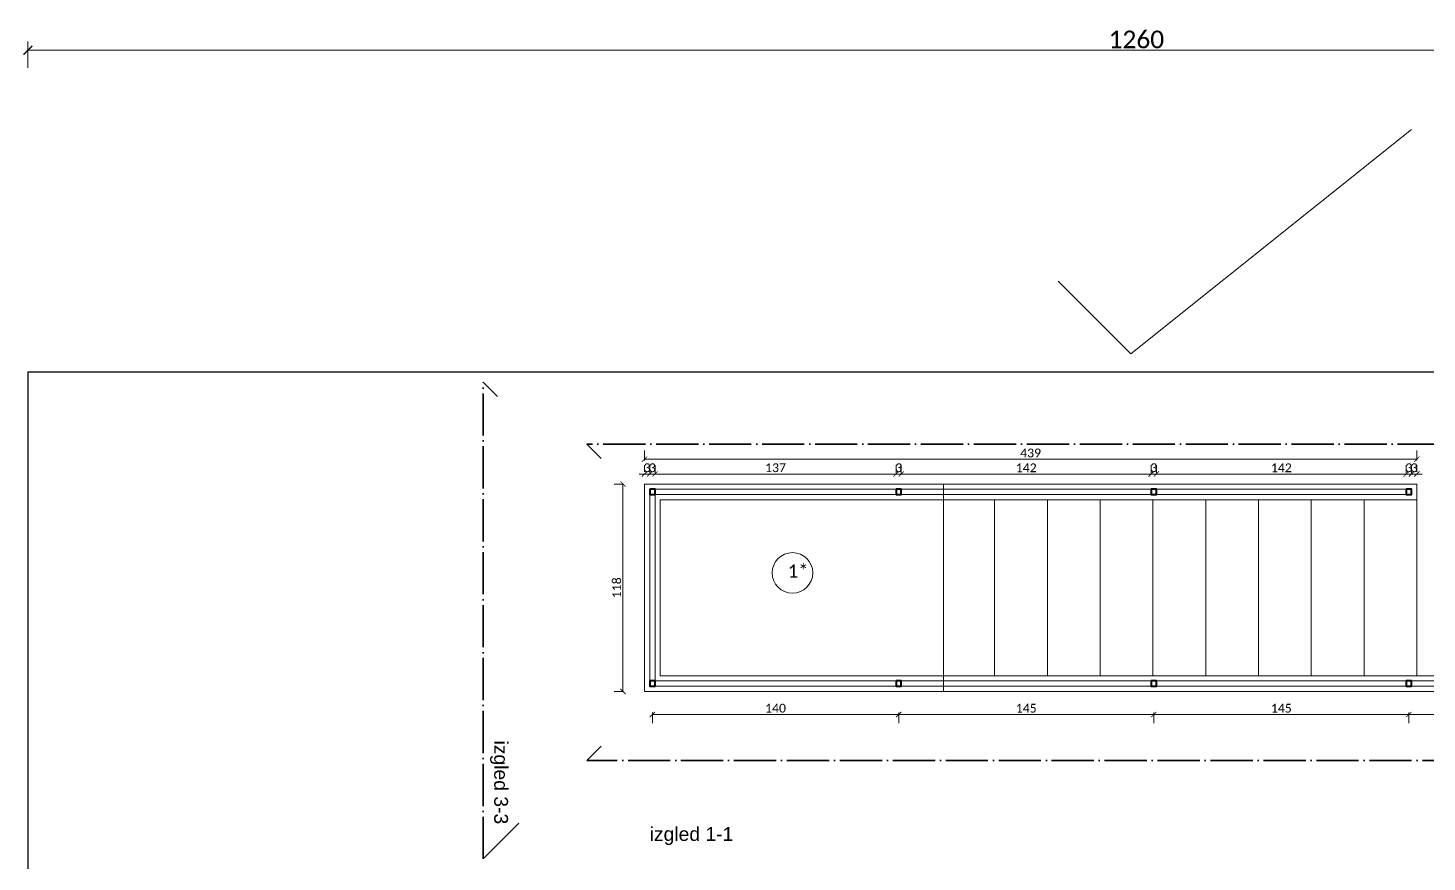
# Model space of a CAD drawing. Header units: centimetres. Extents: x -26724 to 60145, y -23645 to 6771.
# Drawn here: x 13347 to 14142, y 693 to 1167 of the extents above; entities that cross this region are included whole.
import ezdxf

# ---------------------------------------------------------------- set-up
doc = ezdxf.new("R2010")
doc.units = ezdxf.units.CM
doc.linetypes.add('ACAD_ISO04W100', pattern=[30, 24, -3, 0, -3])
for name, color, linetype, lineweight in [('2.IZGLED', 7, 'Continuous', 13), ('4.KOTE', 88, 'Continuous', 15), ('zid', 7, 'Continuous', 40)]:
    doc.layers.add(name, color=color, linetype=linetype, lineweight=lineweight)
doc.layers.add('3.IZGLED 2', color=7, linetype='Continuous', lineweight=9, true_color=0x4a4a4a)
doc.layers.add('IZGLED 2', color=253, linetype='Continuous', lineweight=9, true_color=0x828282)
doc.styles.add('0.15', font='arial.ttf', dxfattribs={"height": 0.15})
doc.styles.get("Standard").update_dxf_attribs({"font": 'calibri.ttf'})
doc.dimstyles.new('ja 1 30 izgledi zidova', dxfattribs={"dimtxt": 5, "dimasz": 3, "dimexe": 5, "dimexo": 5, "dimgap": 1, "dimtad": 1, "dimdec": 0, "dimtxsty": 'Standard', "dimblk": 'ARCHTICK', "dimcen": 2.5, "dimclrd": 256, "dimclrt": 7, "dimadec": 0, "dimazin": 0, "dimtfac": 1, "dimtdec": 0, "dimtix": 1, "dimtmove": 1, "dimatfit": 3, "dimldrblk": 'ARCHTICK', "dimfxl": 5, "dimfxlon": 1, "dimlwd": 0, "dimlwe": 9, "dimarcsym": 0})
doc.dimstyles.new('ja 1 50', dxfattribs={"dimtxt": 10, "dimasz": 5, "dimexe": 5, "dimexo": 5, "dimgap": 1, "dimtad": 1, "dimdec": 0, "dimtxsty": 'Standard', "dimblk": 'ARCHTICK', "dimcen": 2.5, "dimclrd": 256, "dimclrt": 7, "dimadec": 0, "dimazin": 0, "dimtfac": 1, "dimtdec": 0, "dimtix": 1, "dimtmove": 1, "dimatfit": 3, "dimldrblk": 'ARCHTICK', "dimfxl": 10, "dimfxlon": 1, "dimlwd": 0, "dimlwe": 9, "dimarcsym": 0})

# ---------------------------------------------------------------- blocks, each defined once
blk = doc.blocks.new('_ArchTick')
at = {"color": 0, "linetype": 'ByBlock', "const_width": 0.15}
blk.add_lwpolyline([(-0.5, -0.5), (0.5, 0.5)], dxfattribs=at)
blk = doc.blocks.new('*D1215')
at = {"layer": '4.KOTE', "color": 0, "lineweight": 9, "transparency": 16777216}
for p, q in [((13701.63, 778.12), (13701.63, 771.97)), ((13841.63, 778.12), (13841.63, 771.97))]:
    blk.add_line(p, q, dxfattribs=at)
at = {"layer": '4.KOTE', "lineweight": 0, "transparency": 16777216}
blk.add_line((13701.63, 776.97), (13841.63, 776.97), dxfattribs=at)
at = {"layer": 'Defpoints', "color": 0, "transparency": 16777216}
for p in [(13701.63, 793.05, 27), (13841.63, 793.05, 27), (13841.63, 776.97)]:
    blk.add_point(p, dxfattribs=at)
at = {"layer": '4.KOTE', "lineweight": 0, "transparency": 16777216, "xscale": 3, "yscale": 3, "zscale": 3, "rotation": 180}
blk.add_blockref('_ArchTick', (13701.63, 776.97), dxfattribs=at)
at = {"layer": '4.KOTE', "lineweight": 0, "transparency": 16777216, "xscale": 3, "yscale": 3, "zscale": 3}
blk.add_blockref('_ArchTick', (13841.63, 776.97), dxfattribs=at)
at = {"layer": '4.KOTE', "color": 7, "transparency": 16777216, "insert": (13771.63, 780.53), "char_height": 5, "attachment_point": 5}
blk.add_mtext('140', dxfattribs=at)
blk = doc.blocks.new('*D1216')
at = {"layer": '4.KOTE', "color": 0, "lineweight": 9, "transparency": 16777216}
for p, q in [((13841.63, 778.12), (13841.63, 771.97)), ((13986.63, 778.12), (13986.63, 771.97))]:
    blk.add_line(p, q, dxfattribs=at)
at = {"layer": '4.KOTE', "lineweight": 0, "transparency": 16777216}
blk.add_line((13841.63, 776.97), (13986.63, 776.97), dxfattribs=at)
at = {"layer": 'Defpoints', "color": 0, "transparency": 16777216}
for p in [(13841.63, 793.05, 27), (13986.63, 793.05, 27), (13986.63, 776.97)]:
    blk.add_point(p, dxfattribs=at)
at = {"layer": '4.KOTE', "lineweight": 0, "transparency": 16777216, "xscale": 3, "yscale": 3, "zscale": 3, "rotation": 180}
blk.add_blockref('_ArchTick', (13841.63, 776.97), dxfattribs=at)
at = {"layer": '4.KOTE', "lineweight": 0, "transparency": 16777216, "xscale": 3, "yscale": 3, "zscale": 3}
blk.add_blockref('_ArchTick', (13986.63, 776.97), dxfattribs=at)
at = {"layer": '4.KOTE', "color": 7, "transparency": 16777216, "insert": (13914.13, 780.51), "char_height": 5, "attachment_point": 5}
blk.add_mtext('145', dxfattribs=at)
blk = doc.blocks.new('*D1217')
at = {"layer": '4.KOTE', "color": 0, "lineweight": 9, "transparency": 16777216}
for p, q in [((13986.63, 778.12), (13986.63, 771.97)), ((14131.63, 778.12), (14131.63, 771.97))]:
    blk.add_line(p, q, dxfattribs=at)
at = {"layer": '4.KOTE', "lineweight": 0, "transparency": 16777216}
blk.add_line((13986.63, 776.97), (14131.63, 776.97), dxfattribs=at)
at = {"layer": 'Defpoints', "color": 0, "transparency": 16777216}
for p in [(13986.63, 793.05, 27), (14131.63, 793.05, 27), (14131.63, 776.97)]:
    blk.add_point(p, dxfattribs=at)
at = {"layer": '4.KOTE', "lineweight": 0, "transparency": 16777216, "xscale": 3, "yscale": 3, "zscale": 3, "rotation": 180}
blk.add_blockref('_ArchTick', (13986.63, 776.97), dxfattribs=at)
at = {"layer": '4.KOTE', "lineweight": 0, "transparency": 16777216, "xscale": 3, "yscale": 3, "zscale": 3}
blk.add_blockref('_ArchTick', (14131.63, 776.97), dxfattribs=at)
at = {"layer": '4.KOTE', "color": 7, "transparency": 16777216, "insert": (14059.13, 780.51), "char_height": 5, "attachment_point": 5}
blk.add_mtext('145', dxfattribs=at)
blk = doc.blocks.new('*D1218')
at = {"layer": '4.KOTE', "color": 0, "lineweight": 9, "transparency": 16777216}
for p, q in [((14131.63, 778.12), (14131.63, 771.97)), ((14251.63, 778.12), (14251.63, 771.97))]:
    blk.add_line(p, q, dxfattribs=at)
at = {"layer": '4.KOTE', "lineweight": 0, "transparency": 16777216}
blk.add_line((14131.63, 776.97), (14251.63, 776.97), dxfattribs=at)
at = {"layer": 'Defpoints', "color": 0, "transparency": 16777216}
for p in [(14131.63, 793.05, 27), (14251.63, 793.05, 27), (14251.63, 776.97)]:
    blk.add_point(p, dxfattribs=at)
at = {"layer": '4.KOTE', "lineweight": 0, "transparency": 16777216, "xscale": 3, "yscale": 3, "zscale": 3, "rotation": 180}
blk.add_blockref('_ArchTick', (14131.63, 776.97), dxfattribs=at)
at = {"layer": '4.KOTE', "lineweight": 0, "transparency": 16777216, "xscale": 3, "yscale": 3, "zscale": 3}
blk.add_blockref('_ArchTick', (14251.63, 776.97), dxfattribs=at)
at = {"layer": '4.KOTE', "color": 7, "transparency": 16777216, "insert": (14191.63, 780.53), "char_height": 5, "attachment_point": 5}
blk.add_mtext('120', dxfattribs=at)
blk = doc.blocks.new('*D1236')
at = {"layer": '4.KOTE', "color": 0, "lineweight": 9, "transparency": 16777216}
for p, q in [((13685.3, 908.05), (13679.93, 908.05)), ((13685.3, 790.05), (13679.93, 790.05))]:
    blk.add_line(p, q, dxfattribs=at)
at = {"layer": '4.KOTE', "lineweight": 0, "transparency": 16777216}
blk.add_line((13684.93, 790.05), (13684.93, 908.05), dxfattribs=at)
at = {"layer": 'Defpoints', "color": 0, "transparency": 16777216}
for p in [(13684.93, 908.05), (13697.13, 908.05, 27), (13697.13, 790.05, 27)]:
    blk.add_point(p, dxfattribs=at)
at = {"layer": '4.KOTE', "lineweight": 0, "transparency": 16777216, "xscale": 3, "yscale": 3, "zscale": 3}
for p, rotation in [((13684.93, 908.05), 90), ((13684.93, 790.05), 270)]:
    blk.add_blockref('_ArchTick', p, dxfattribs=dict(at, rotation=rotation))
at = {"layer": '4.KOTE', "color": 7, "transparency": 16777216, "insert": (13681.37, 849.05), "char_height": 5, "attachment_point": 5, "rotation": 90}
blk.add_mtext('118', dxfattribs=at)
blk = doc.blocks.new('*D1238')
at = {"layer": '4.KOTE', "color": 0, "lineweight": 9, "transparency": 16777216}
for p, q in [((13700.13, 913.47), (13700.13, 918.73)), ((13703.13, 913.47), (13703.13, 918.73))]:
    blk.add_line(p, q, dxfattribs=at)
at = {"layer": '4.KOTE', "lineweight": 0, "transparency": 16777216}
for p, q in [((13700.13, 913.73), (13697.13, 913.73)), ((13700.13, 913.73), (13703.13, 913.73)), ((13703.13, 913.73), (13706.13, 913.73))]:
    blk.add_line(p, q, dxfattribs=at)
at = {"layer": 'Defpoints', "color": 0, "transparency": 16777216}
for p in [(13703.13, 913.73), (13700.13, 902.05, 27), (13703.13, 902.05, 27)]:
    blk.add_point(p, dxfattribs=at)
at = {"layer": '4.KOTE', "lineweight": 0, "transparency": 16777216, "xscale": 3, "yscale": 3, "zscale": 3}
blk.add_blockref('_ArchTick', (13700.13, 913.73), dxfattribs=at)
at = {"layer": '4.KOTE', "lineweight": 0, "transparency": 16777216, "xscale": 3, "yscale": 3, "zscale": 3, "rotation": 180}
blk.add_blockref('_ArchTick', (13703.13, 913.73), dxfattribs=at)
at = {"layer": '4.KOTE', "color": 7, "transparency": 16777216, "insert": (13701.63, 917.29), "char_height": 5, "attachment_point": 5}
blk.add_mtext('3', dxfattribs=at)
blk = doc.blocks.new('*D1239')
at = {"layer": '4.KOTE', "color": 0, "lineweight": 9, "transparency": 16777216}
for p, q in [((13697.13, 915.05), (13697.13, 918.73)), ((13700.13, 914.21), (13700.13, 918.73))]:
    blk.add_line(p, q, dxfattribs=at)
at = {"layer": '4.KOTE', "lineweight": 0, "transparency": 16777216}
for p, q in [((13697.13, 913.73), (13694.13, 913.73)), ((13697.13, 913.73), (13700.13, 913.73)), ((13700.13, 913.73), (13703.13, 913.73))]:
    blk.add_line(p, q, dxfattribs=at)
at = {"layer": 'Defpoints', "color": 0, "transparency": 16777216}
for p in [(13697.13, 908.05, 27), (13700.13, 913.73), (13700.13, 905.05, 27)]:
    blk.add_point(p, dxfattribs=at)
at = {"layer": '4.KOTE', "lineweight": 0, "transparency": 16777216, "xscale": 3, "yscale": 3, "zscale": 3}
blk.add_blockref('_ArchTick', (13697.13, 913.73), dxfattribs=at)
at = {"layer": '4.KOTE', "lineweight": 0, "transparency": 16777216, "xscale": 3, "yscale": 3, "zscale": 3, "rotation": 180}
blk.add_blockref('_ArchTick', (13700.13, 913.73), dxfattribs=at)
at = {"layer": '4.KOTE', "color": 7, "transparency": 16777216, "insert": (13698.63, 917.29), "char_height": 5, "attachment_point": 5}
blk.add_mtext('3', dxfattribs=at)
blk = doc.blocks.new('*D1240')
at = {"layer": '4.KOTE', "color": 0, "lineweight": 9, "transparency": 16777216}
for p, q in [((13703.13, 914.21), (13703.13, 918.73)), ((13840.13, 914.21), (13840.13, 918.73))]:
    blk.add_line(p, q, dxfattribs=at)
at = {"layer": '4.KOTE', "lineweight": 0, "transparency": 16777216}
blk.add_line((13703.13, 913.73), (13840.13, 913.73), dxfattribs=at)
at = {"layer": 'Defpoints', "color": 0, "transparency": 16777216}
for p in [(13840.13, 913.73), (13703.13, 905.05, 27), (13840.13, 905.05, 27)]:
    blk.add_point(p, dxfattribs=at)
at = {"layer": '4.KOTE', "lineweight": 0, "transparency": 16777216, "xscale": 3, "yscale": 3, "zscale": 3, "rotation": 180}
blk.add_blockref('_ArchTick', (13703.13, 913.73), dxfattribs=at)
at = {"layer": '4.KOTE', "lineweight": 0, "transparency": 16777216, "xscale": 3, "yscale": 3, "zscale": 3}
blk.add_blockref('_ArchTick', (13840.13, 913.73), dxfattribs=at)
at = {"layer": '4.KOTE', "color": 7, "transparency": 16777216, "insert": (13771.63, 917.29), "char_height": 5, "attachment_point": 5}
blk.add_mtext('137', dxfattribs=at)
blk = doc.blocks.new('*D1241')
at = {"layer": '4.KOTE', "color": 0, "lineweight": 9, "transparency": 16777216}
for p, q in [((13840.13, 914.21), (13840.13, 918.73)), ((13843.13, 913.47), (13843.13, 918.73))]:
    blk.add_line(p, q, dxfattribs=at)
at = {"layer": '4.KOTE', "lineweight": 0, "transparency": 16777216}
for p, q in [((13840.13, 913.73), (13837.13, 913.73)), ((13840.13, 913.73), (13843.13, 913.73)), ((13843.13, 913.73), (13846.13, 913.73))]:
    blk.add_line(p, q, dxfattribs=at)
at = {"layer": 'Defpoints', "color": 0, "transparency": 16777216}
for p in [(13843.13, 913.73), (13840.13, 905.05, 27), (13843.13, 902.05, 27)]:
    blk.add_point(p, dxfattribs=at)
at = {"layer": '4.KOTE', "lineweight": 0, "transparency": 16777216, "xscale": 3, "yscale": 3, "zscale": 3}
blk.add_blockref('_ArchTick', (13840.13, 913.73), dxfattribs=at)
at = {"layer": '4.KOTE', "lineweight": 0, "transparency": 16777216, "xscale": 3, "yscale": 3, "zscale": 3, "rotation": 180}
blk.add_blockref('_ArchTick', (13843.13, 913.73), dxfattribs=at)
at = {"layer": '4.KOTE', "color": 7, "transparency": 16777216, "insert": (13841.63, 917.29), "char_height": 5, "attachment_point": 5}
blk.add_mtext('3', dxfattribs=at)
blk = doc.blocks.new('*D1242')
at = {"layer": '4.KOTE', "color": 0, "lineweight": 9, "transparency": 16777216}
for p, q in [((13843.13, 913.47), (13843.13, 918.73)), ((13985.13, 914.21), (13985.13, 918.73))]:
    blk.add_line(p, q, dxfattribs=at)
at = {"layer": '4.KOTE', "lineweight": 0, "transparency": 16777216}
blk.add_line((13843.13, 913.73), (13985.13, 913.73), dxfattribs=at)
at = {"layer": 'Defpoints', "color": 0, "transparency": 16777216}
for p in [(13985.13, 913.73), (13843.13, 902.05, 27), (13985.13, 905.05, 27)]:
    blk.add_point(p, dxfattribs=at)
at = {"layer": '4.KOTE', "lineweight": 0, "transparency": 16777216, "xscale": 3, "yscale": 3, "zscale": 3, "rotation": 180}
blk.add_blockref('_ArchTick', (13843.13, 913.73), dxfattribs=at)
at = {"layer": '4.KOTE', "lineweight": 0, "transparency": 16777216, "xscale": 3, "yscale": 3, "zscale": 3}
blk.add_blockref('_ArchTick', (13985.13, 913.73), dxfattribs=at)
at = {"layer": '4.KOTE', "color": 7, "transparency": 16777216, "insert": (13914.13, 917.27), "char_height": 5, "attachment_point": 5}
blk.add_mtext('142', dxfattribs=at)
blk = doc.blocks.new('*D1243')
at = {"layer": '4.KOTE', "color": 0, "lineweight": 9, "transparency": 16777216}
for p, q in [((13985.13, 914.21), (13985.13, 918.73)), ((13988.13, 914.21), (13988.13, 918.73))]:
    blk.add_line(p, q, dxfattribs=at)
at = {"layer": '4.KOTE', "lineweight": 0, "transparency": 16777216}
for p, q in [((13985.13, 913.73), (13982.13, 913.73)), ((13985.13, 913.73), (13988.13, 913.73)), ((13988.13, 913.73), (13991.13, 913.73))]:
    blk.add_line(p, q, dxfattribs=at)
at = {"layer": 'Defpoints', "color": 0, "transparency": 16777216}
for p in [(13988.13, 913.73), (13985.13, 905.05, 27), (13988.13, 905.05, 27)]:
    blk.add_point(p, dxfattribs=at)
at = {"layer": '4.KOTE', "lineweight": 0, "transparency": 16777216, "xscale": 3, "yscale": 3, "zscale": 3}
blk.add_blockref('_ArchTick', (13985.13, 913.73), dxfattribs=at)
at = {"layer": '4.KOTE', "lineweight": 0, "transparency": 16777216, "xscale": 3, "yscale": 3, "zscale": 3, "rotation": 180}
blk.add_blockref('_ArchTick', (13988.13, 913.73), dxfattribs=at)
at = {"layer": '4.KOTE', "color": 7, "transparency": 16777216, "insert": (13986.63, 917.29), "char_height": 5, "attachment_point": 5}
blk.add_mtext('3', dxfattribs=at)
blk = doc.blocks.new('*D1244')
at = {"layer": '4.KOTE', "color": 0, "lineweight": 9, "transparency": 16777216}
for p, q in [((13988.13, 914.21), (13988.13, 918.73)), ((14130.13, 914.21), (14130.13, 918.73))]:
    blk.add_line(p, q, dxfattribs=at)
at = {"layer": '4.KOTE', "lineweight": 0, "transparency": 16777216}
blk.add_line((13988.13, 913.73), (14130.13, 913.73), dxfattribs=at)
at = {"layer": 'Defpoints', "color": 0, "transparency": 16777216}
for p in [(14130.13, 913.73), (13988.13, 905.05, 27), (14130.13, 905.05, 27)]:
    blk.add_point(p, dxfattribs=at)
at = {"layer": '4.KOTE', "lineweight": 0, "transparency": 16777216, "xscale": 3, "yscale": 3, "zscale": 3, "rotation": 180}
blk.add_blockref('_ArchTick', (13988.13, 913.73), dxfattribs=at)
at = {"layer": '4.KOTE', "lineweight": 0, "transparency": 16777216, "xscale": 3, "yscale": 3, "zscale": 3}
blk.add_blockref('_ArchTick', (14130.13, 913.73), dxfattribs=at)
at = {"layer": '4.KOTE', "color": 7, "transparency": 16777216, "insert": (14059.13, 917.27), "char_height": 5, "attachment_point": 5}
blk.add_mtext('142', dxfattribs=at)
blk = doc.blocks.new('*D1245')
at = {"layer": '4.KOTE', "color": 0, "lineweight": 9, "transparency": 16777216}
for p, q in [((14130.13, 914.21), (14130.13, 918.73)), ((14133.13, 914.21), (14133.13, 918.73))]:
    blk.add_line(p, q, dxfattribs=at)
at = {"layer": '4.KOTE', "lineweight": 0, "transparency": 16777216}
for p, q in [((14130.13, 913.73), (14127.13, 913.73)), ((14130.13, 913.73), (14133.13, 913.73)), ((14133.13, 913.73), (14136.13, 913.73))]:
    blk.add_line(p, q, dxfattribs=at)
at = {"layer": 'Defpoints', "color": 0, "transparency": 16777216}
for p in [(14133.13, 913.73), (14130.13, 905.05, 27), (14133.13, 905.05, 27)]:
    blk.add_point(p, dxfattribs=at)
at = {"layer": '4.KOTE', "lineweight": 0, "transparency": 16777216, "xscale": 3, "yscale": 3, "zscale": 3}
blk.add_blockref('_ArchTick', (14130.13, 913.73), dxfattribs=at)
at = {"layer": '4.KOTE', "lineweight": 0, "transparency": 16777216, "xscale": 3, "yscale": 3, "zscale": 3, "rotation": 180}
blk.add_blockref('_ArchTick', (14133.13, 913.73), dxfattribs=at)
at = {"layer": '4.KOTE', "color": 7, "transparency": 16777216, "insert": (14131.63, 917.29), "char_height": 5, "attachment_point": 5}
blk.add_mtext('3', dxfattribs=at)
blk = doc.blocks.new('*D1246')
at = {"layer": '4.KOTE', "color": 0, "lineweight": 9, "transparency": 16777216}
for p, q in [((14133.13, 914.21), (14133.13, 918.73)), ((14136.13, 915.05), (14136.13, 918.73))]:
    blk.add_line(p, q, dxfattribs=at)
at = {"layer": '4.KOTE', "lineweight": 0, "transparency": 16777216}
for p, q in [((14133.13, 913.73), (14130.13, 913.73)), ((14136.13, 913.73), (14133.13, 913.73)), ((14136.13, 913.73), (14139.13, 913.73))]:
    blk.add_line(p, q, dxfattribs=at)
at = {"layer": 'Defpoints', "color": 0, "transparency": 16777216}
for p in [(14133.13, 913.73), (14136.13, 908.05, 27), (14133.13, 905.05, 27)]:
    blk.add_point(p, dxfattribs=at)
at = {"layer": '4.KOTE', "lineweight": 0, "transparency": 16777216, "xscale": 3, "yscale": 3, "zscale": 3}
blk.add_blockref('_ArchTick', (14133.13, 913.73), dxfattribs=at)
at = {"layer": '4.KOTE', "lineweight": 0, "transparency": 16777216, "xscale": 3, "yscale": 3, "zscale": 3, "rotation": 180}
blk.add_blockref('_ArchTick', (14136.13, 913.73), dxfattribs=at)
at = {"layer": '4.KOTE', "color": 7, "transparency": 16777216, "insert": (14134.63, 917.29), "char_height": 5, "attachment_point": 5}
blk.add_mtext('3', dxfattribs=at)
blk = doc.blocks.new('*D1247')
at = {"layer": '4.KOTE', "color": 0, "lineweight": 9, "transparency": 16777216}
for p, q in [((13697.13, 921.33), (13697.13, 927.1)), ((14136.13, 921.33), (14136.13, 927.1))]:
    blk.add_line(p, q, dxfattribs=at)
at = {"layer": '4.KOTE', "lineweight": 0, "transparency": 16777216}
blk.add_line((14136.13, 922.1), (13697.13, 922.1), dxfattribs=at)
at = {"layer": 'Defpoints', "color": 0, "transparency": 16777216}
for p in [(13697.13, 922.1), (13697.13, 908.05, 27), (14136.13, 908.05, 27)]:
    blk.add_point(p, dxfattribs=at)
at = {"layer": '4.KOTE', "lineweight": 0, "transparency": 16777216, "xscale": 3, "yscale": 3, "zscale": 3, "rotation": 180}
blk.add_blockref('_ArchTick', (13697.13, 922.1), dxfattribs=at)
at = {"layer": '4.KOTE', "lineweight": 0, "transparency": 16777216, "xscale": 3, "yscale": 3, "zscale": 3}
blk.add_blockref('_ArchTick', (14136.13, 922.1), dxfattribs=at)
at = {"layer": '4.KOTE', "color": 7, "transparency": 16777216, "insert": (13916.63, 925.66), "char_height": 5, "attachment_point": 5}
blk.add_mtext('439', dxfattribs=at)
blk = doc.blocks.new('*D2191')
at = {"layer": '4.KOTE', "color": 0, "lineweight": 9, "transparency": 16777216}
for p, q in [((13346.73, 1144.71), (13346.73, 1159.71)), ((14606.73, 1144.71), (14606.73, 1159.71))]:
    blk.add_line(p, q, dxfattribs=at)
at = {"layer": '4.KOTE', "lineweight": 0, "transparency": 16777216}
blk.add_line((13346.73, 1154.71), (14606.73, 1154.71), dxfattribs=at)
at = {"layer": 'Defpoints', "color": 0, "transparency": 16777216}
for p in [(14606.73, 1154.71), (13346.73, 1073.11), (14606.73, 1073.11)]:
    blk.add_point(p, dxfattribs=at)
at = {"layer": '4.KOTE', "lineweight": 0, "transparency": 16777216, "xscale": 5, "yscale": 5, "zscale": 5, "rotation": 180}
blk.add_blockref('_ArchTick', (13346.73, 1154.71), dxfattribs=at)
at = {"layer": '4.KOTE', "lineweight": 0, "transparency": 16777216, "xscale": 5, "yscale": 5, "zscale": 5}
blk.add_blockref('_ArchTick', (14606.73, 1154.71), dxfattribs=at)
at = {"layer": '4.KOTE', "color": 7, "transparency": 16777216, "insert": (13976.73, 1160.83), "char_height": 10, "attachment_point": 5}
blk.add_mtext('1260', dxfattribs=at)

msp = doc.modelspace()

# ---------------------------------------------------------------- linework, layer by layer
at = {"layer": '2.IZGLED'}
for p, q in [((14136.13, 908.05, 27), (13697.13, 908.05, 27)), ((13697.13, 908.05, 27), (13697.13, 790.05, 27)), ((14136.13, 908.05, 27), (14136.13, 899.05, 27)), ((13700.13, 905.05, 27), (13700.13, 793.05, 27)), ((13992.13, 905.05, 27), (13701.13, 905.05, 27)), ((13706.13, 899.05, 27), (13706.13, 799.05, 27)), ((14136.13, 899.05, 27), (13706.13, 899.05, 27)), ((13706.13, 899.05, 27), (13706.13, 799.05, 27)), ((13706.13, 799.05, 27), (14256.13, 799.05, 27)), ((14256.13, 799.05, 27), (13706.13, 799.05, 27)), ((13697.13, 790.05, 27), (14256.13, 790.05, 27)), ((13701.13, 793.05, 27), (14250.13, 793.05, 27))]:
    msp.add_line(p, q, dxfattribs=at)
at = {"layer": '2.IZGLED', "transparency": 33554687}
msp.add_line((14136.13, 899.05, 27), (13706.13, 899.05, 27), dxfattribs=at)
at = {"layer": '2.IZGLED', "elevation": 27}
for points in [[(14130.13, 905.05), (13700.13, 905.05), (13700.13, 796.05)], [(13988.13, 902.05), (13703.13, 902.05), (13703.13, 796.05), (14249.13, 796.05)], [(14133.13, 902.05), (13988.13, 902.05)]]:
    msp.add_lwpolyline(points, dxfattribs=at)
at = {"layer": '2.IZGLED'}
msp.add_circle((13781.26, 857.47), 11.55, dxfattribs=at)
at = {"layer": '3.IZGLED 2', "transparency": 33554687}
for p, q in [((13896.13, 899.05, 27), (13896.13, 799.05, 27)), ((13926.13, 899.05, 27), (13926.13, 799.05, 27)), ((13956.13, 899.05, 27), (13956.13, 799.05, 27)), ((13986.13, 899.05, 27), (13986.13, 799.05, 27)), ((14016.13, 899.05, 27), (14016.13, 799.05, 27)), ((14046.13, 899.05, 27), (14046.13, 799.05, 27)), ((14076.13, 899.05, 27), (14076.13, 799.05, 27)), ((14106.13, 899.05, 27), (14106.13, 799.05, 27)), ((14136.13, 899.05, 27), (14136.13, 799.05, 27))]:
    msp.add_line(p, q, dxfattribs=at)
at = {"layer": '4.KOTE'}
for p, q in [((13973.52, 982.03), (14133.14, 1109.66)), ((13932.21, 1023.32), (13973.52, 982.03)), ((14133.13, 902.05, 27), (14133.13, 905.05, 27)), ((14133.13, 793.05, 27), (14133.13, 796.05, 27))]:
    msp.add_line(p, q, dxfattribs=at)
at = {"layer": '4.KOTE', "elevation": 40.5}
msp.add_lwpolyline([(13697.13, 908.05), (13867.13, 908.05), (13867.13, 790.05), (13697.13, 790.05)], close=True, dxfattribs=at)
at = {"layer": 'IZGLED 2', "color": 5, "linetype": 'ACAD_ISO04W100', "lineweight": 35}
for p, q in [((13605.51, 694.81), (13605.51, 966.04)), ((14209.37, 930.75), (13664.42, 930.75)), ((14313.78, 750.78), (13664.42, 750.78))]:
    msp.add_line(p, q, dxfattribs=at)
at = {"layer": 'IZGLED 2', "color": 5, "lineweight": 35}
for p, q in [((13605.51, 966.04), (13613.65, 957.9)), ((13664.42, 930.75), (13672.56, 922.61)), ((13664.42, 750.78), (13672.56, 758.92)), ((13605.51, 694.81), (13625.82, 715.12))]:
    msp.add_line(p, q, dxfattribs=at)
at = {"layer": 'zid', "lineweight": 25, "ltscale": 12}
msp.add_lwpolyline([(13346.73, 80.73), (14606.73, 80.73), (14606.73, 971.73), (13346.73, 971.73)], close=True, dxfattribs=at)
at = {"layer": 'zid', "color": 1, "elevation": 27}
for points in [[(13700.13, 905.05), (13700.13, 902.05), (13703.13, 902.05), (13703.13, 905.05), (13700.13, 905.05)], [(13840.13, 905.05), (13840.13, 902.05), (13843.13, 902.05), (13843.13, 905.05), (13840.13, 905.05)], [(13985.13, 905.05), (13985.13, 902.05), (13988.13, 902.05), (13988.13, 905.05), (13985.13, 905.05)], [(14130.13, 905.05), (14130.13, 902.05), (14133.13, 902.05), (14133.13, 905.05), (14130.13, 905.05)], [(13700.13, 796.05), (13700.13, 793.05), (13703.13, 793.05), (13703.13, 796.05), (13700.13, 796.05)], [(13840.13, 796.05), (13840.13, 793.05), (13843.13, 793.05), (13843.13, 796.05), (13840.13, 796.05)], [(13985.13, 796.05), (13985.13, 793.05), (13988.13, 793.05), (13988.13, 796.05), (13985.13, 796.05)], [(14130.13, 796.05), (14130.13, 793.05), (14133.13, 793.05), (14133.13, 796.05), (14130.13, 796.05)]]:
    msp.add_lwpolyline(points, dxfattribs=at)

# ---------------------------------------------------------------- texts
at = {"layer": '2.IZGLED', "insert": (13778.63, 862.26), "char_height": 7.5, "attachment_point": 1}
msp.add_mtext_dynamic_manual_height_columns('{\\fCalibri|b0|i0|c238|p34;1*}', width=103.8984, gutter_width=12.5, heights=[0], dxfattribs=at)
at = {"layer": 'IZGLED 2', "color": 5, "style": '0.15'}
msp.add_text('izgled 3-3', height=7.859, rotation=270, dxfattribs=at).set_placement((13611.73, 762.17))
msp.add_text('izgled 1-1', height=7.859, dxfattribs=at).set_placement((13700.08, 705.08, 27))

# ---------------------------------------------------------------- dimensions: what is measured, and where the dimension line sits
at = {"layer": '4.KOTE'}
for base, p1, p2, dimstyle, picture, middle in [((14606.73, 1154.71), (13346.73, 1073.11), (14606.73, 1073.11), 'ja 1 50', '*D2191', (13976.73, 1160.83)), ((13697.13, 922.1), (14136.13, 908.05, 27), (13697.13, 908.05, 27), 'ja 1 30 izgledi zidova', '*D1247', (13916.63, 925.66)), ((13700.13, 913.73), (13697.13, 908.05, 27), (13700.13, 905.05, 27), 'ja 1 30 izgledi zidova', '*D1239', (13698.63, 917.29)), ((13703.13, 913.73), (13700.13, 902.05, 27), (13703.13, 902.05, 27), 'ja 1 30 izgledi zidova', '*D1238', (13701.63, 917.29)), ((13840.13, 913.73), (13703.13, 905.05, 27), (13840.13, 905.05, 27), 'ja 1 30 izgledi zidova', '*D1240', (13771.63, 917.29)), ((13843.13, 913.73), (13840.13, 905.05, 27), (13843.13, 902.05, 27), 'ja 1 30 izgledi zidova', '*D1241', (13841.63, 917.29)), ((13985.13, 913.73), (13843.13, 902.05, 27), (13985.13, 905.05, 27), 'ja 1 30 izgledi zidova', '*D1242', (13914.13, 917.27)), ((13988.13, 913.73), (13985.13, 905.05, 27), (13988.13, 905.05, 27), 'ja 1 30 izgledi zidova', '*D1243', (13986.63, 917.29)), ((14130.13, 913.73), (13988.13, 905.05, 27), (14130.13, 905.05, 27), 'ja 1 30 izgledi zidova', '*D1244', (14059.13, 917.27)), ((14133.13, 913.73), (14130.13, 905.05, 27), (14133.13, 905.05, 27), 'ja 1 30 izgledi zidova', '*D1245', (14131.63, 917.29)), ((14133.13, 913.73), (14136.13, 908.05, 27), (14133.13, 905.05, 27), 'ja 1 30 izgledi zidova', '*D1246', (14134.63, 917.29)), ((13841.63, 776.97), (13701.63, 793.05, 27), (13841.63, 793.05, 27), 'ja 1 30 izgledi zidova', '*D1215', (13771.63, 780.53)), ((13986.63, 776.97), (13841.63, 793.05, 27), (13986.63, 793.05, 27), 'ja 1 30 izgledi zidova', '*D1216', (13914.13, 780.51)), ((14131.63, 776.97), (13986.63, 793.05, 27), (14131.63, 793.05, 27), 'ja 1 30 izgledi zidova', '*D1217', (14059.13, 780.51)), ((14251.63, 776.97), (14131.63, 793.05, 27), (14251.63, 793.05, 27), 'ja 1 30 izgledi zidova', '*D1218', (14191.63, 780.53))]:
    dim = msp.add_linear_dim(base=base, p1=p1, p2=p2, dimstyle=dimstyle, dxfattribs=at)
    dim.commit()
    dim.dimension.update_dxf_attribs({"geometry": picture, "text_midpoint": middle})
dim = msp.add_linear_dim(base=(13684.93, 908.05), p1=(13697.13, 790.05, 27), p2=(13697.13, 908.05, 27), angle=90, dimstyle='ja 1 30 izgledi zidova', dxfattribs=at)
dim.commit()
dim.dimension.update_dxf_attribs({"geometry": '*D1236', "text_midpoint": (13681.37, 849.05)})

doc.saveas('drawing.dxf')
